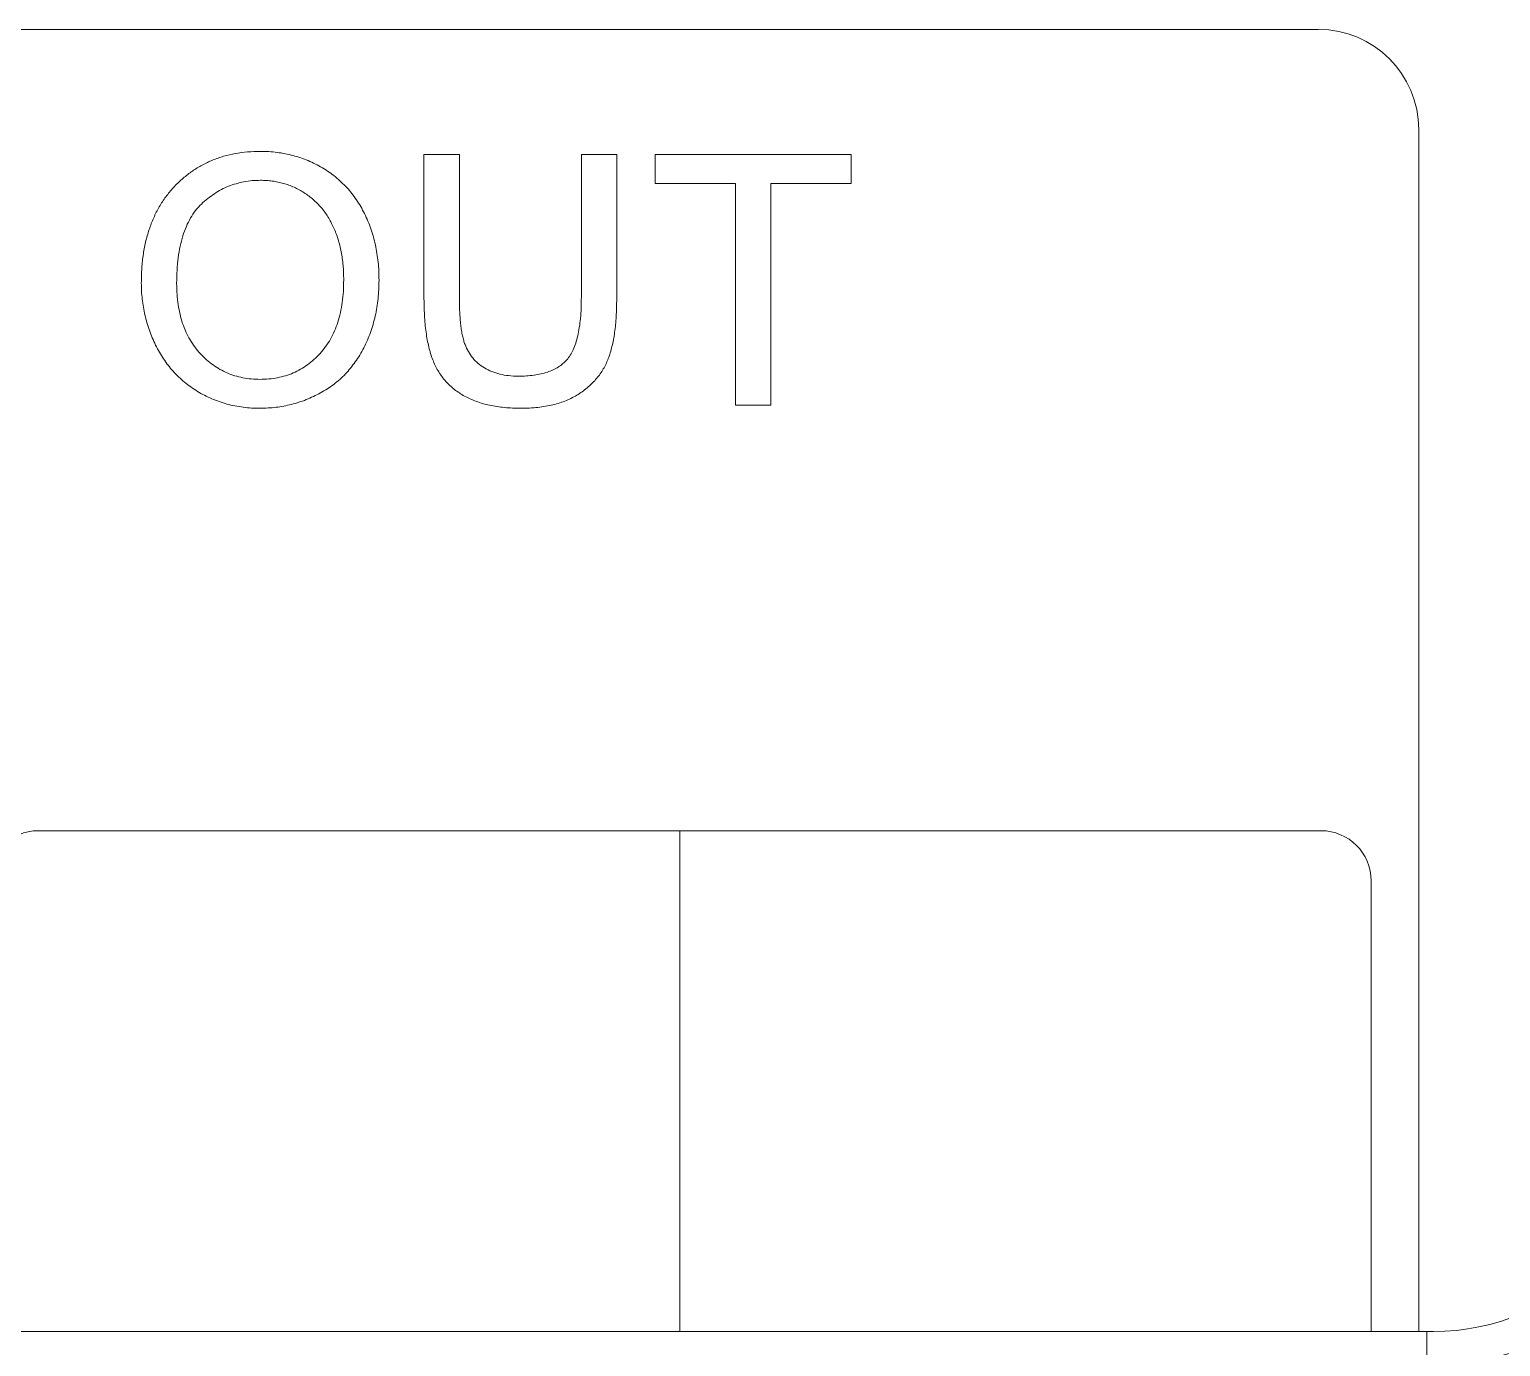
# Model space of a CAD drawing. Header units: inches. Extents: x 0.3 to 10.6, y 0.4 to 8.2.
# Drawn here: x 2.7166 to 3.0103, y 3.9499 to 4.2129 of the extents above; entities that cross this region are included whole.
import ezdxf

# ---------------------------------------------------------------- set-up
doc = ezdxf.new("R2010")
doc.units = ezdxf.units.IN
doc.header["$MEASUREMENT"] = 0

msp = doc.modelspace()

# ---------------------------------------------------------------- linework, layer by layer
at = {"color": 7, "linetype": 'Continuous', "lineweight": 15}
for p, q in [((2.97392, 4.21294), (2.14084, 4.21294)), ((2.99392, 3.95294), (2.99392, 4.19294)), ((2.79539, 4.18794), (2.80245, 4.18794)), ((2.79539, 4.15917), (2.79539, 4.18794)), ((2.80245, 4.18794), (2.80245, 4.1595)), ((2.8268, 4.18794), (2.83386, 4.18794)), ((2.8268, 4.1595), (2.8268, 4.18794)), ((2.83386, 4.18794), (2.83386, 4.15917)), ((2.84155, 4.18217), (2.84155, 4.18794)), ((2.84155, 4.18794), (2.88065, 4.18794)), ((2.88065, 4.18794), (2.88065, 4.18217)), ((2.85757, 4.18217), (2.84155, 4.18217)), ((2.85757, 4.13794), (2.85757, 4.18217)), ((2.88065, 4.18217), (2.86462, 4.18217)), ((2.86462, 4.18217), (2.86462, 4.13794)), ((2.86462, 4.13794), (2.85757, 4.13794)), ((2.84642, 4.05294), (2.71842, 4.05294)), ((2.97442, 4.05294), (2.84642, 4.05294)), ((2.84642, 4.05294), (2.84642, 3.95294)), ((2.98442, 3.95294), (2.98442, 4.04294)), ((2.70842, 3.95294), (2.84642, 3.95294)), ((2.84642, 3.95294), (2.98442, 3.95294)), ((2.98442, 3.95294), (2.99392, 3.95294)), ((2.99392, 3.95294), (2.99684, 3.95294)), ((2.99556, 3.95294), (2.99556, 3.94644))]:
    msp.add_line(p, q, dxfattribs=at)
for centre, radius, start, end in [((2.97392, 4.19294), 0.02, 0, 90), ((2.71842, 4.04294), 0.01, 90, 180), ((2.97442, 4.04294), 0.01, 0, 90), ((2.99684, 3.99794), 0.045, 270, 0), ((2.99756, 3.99644), 0.05, 270, 0)]:
    msp.add_arc(centre, radius, start, end, dxfattribs=at)
for points, knots in [([(2.73898, 4.16227), (2.739, 4.16328), (2.73903, 4.16523), (2.73935, 4.16807), (2.73986, 4.17075), (2.7406, 4.17326), (2.74153, 4.1756), (2.74266, 4.17779), (2.74403, 4.17979), (2.74557, 4.18162), (2.7473, 4.18324), (2.74914, 4.18468), (2.75111, 4.18589), (2.7532, 4.18688), (2.75542, 4.18764), (2.75775, 4.18817), (2.7602, 4.18852), (2.76188, 4.18856), (2.76273, 4.18858)], [0, 0, 0, 0, 0.075226, 0.146575, 0.2145, 0.27953, 0.342403, 0.403496, 0.463762, 0.523864, 0.583252, 0.641302, 0.698898, 0.756295, 0.814628, 0.874325, 0.935783, 1, 1, 1, 1]), ([(2.76273, 4.18858), (2.7633, 4.18857), (2.76442, 4.18855), (2.76607, 4.1884), (2.76769, 4.18813), (2.76926, 4.18778), (2.77079, 4.18731), (2.77228, 4.18676), (2.77372, 4.18607), (2.77512, 4.18531), (2.77646, 4.18445), (2.77771, 4.18351), (2.77889, 4.18248), (2.78, 4.18138), (2.781, 4.18019), (2.78193, 4.17892), (2.78278, 4.17757), (2.78354, 4.17615), (2.78422, 4.17466), (2.7848, 4.17312), (2.7853, 4.17153), (2.78572, 4.16989), (2.78602, 4.1682), (2.78626, 4.16646), (2.78639, 4.16467), (2.78641, 4.16347), (2.78642, 4.16286)], [0, 0, 0, 0, 0.043099, 0.085587, 0.126908, 0.167967, 0.20845, 0.249025, 0.289281, 0.33001, 0.370598, 0.410466, 0.450033, 0.489688, 0.529116, 0.569037, 0.609703, 0.650759, 0.692509, 0.734219, 0.776707, 0.819552, 0.863351, 0.907839, 0.953334, 1, 1, 1, 1]), ([(2.76277, 4.18281), (2.76221, 4.1828), (2.7611, 4.18277), (2.75947, 4.18253), (2.7579, 4.18216), (2.75638, 4.18165), (2.75493, 4.18098), (2.75354, 4.18015), (2.75221, 4.17918), (2.75094, 4.17807), (2.74976, 4.17679), (2.74876, 4.17528), (2.74792, 4.17358), (2.74722, 4.17169), (2.74668, 4.16959), (2.74631, 4.1673), (2.74608, 4.16481), (2.74605, 4.16309), (2.74603, 4.16219)], [0, 0, 0, 0, 0.055943, 0.110382, 0.164048, 0.216759, 0.269601, 0.323009, 0.377581, 0.433449, 0.490922, 0.550625, 0.613117, 0.679861, 0.751358, 0.828261, 0.910795, 1, 1, 1, 1]), ([(2.77937, 4.16291), (2.77936, 4.1634), (2.77936, 4.16437), (2.77925, 4.1658), (2.7791, 4.16718), (2.77889, 4.16852), (2.77859, 4.16981), (2.77825, 4.17105), (2.77784, 4.17225), (2.77737, 4.17339), (2.77684, 4.17448), (2.77625, 4.17551), (2.77559, 4.17647), (2.7749, 4.17738), (2.77412, 4.17821), (2.7733, 4.17898), (2.77241, 4.1797), (2.77147, 4.18034), (2.77049, 4.18093), (2.76948, 4.18142), (2.76844, 4.18186), (2.76736, 4.1822), (2.76625, 4.18247), (2.76512, 4.18267), (2.76396, 4.18278), (2.76317, 4.1828), (2.76277, 4.18281)], [0, 0, 0, 0, 0.050852, 0.099752, 0.147438, 0.194086, 0.239171, 0.28334, 0.326577, 0.368936, 0.410572, 0.451051, 0.490877, 0.530044, 0.568937, 0.607578, 0.64642, 0.685679, 0.724799, 0.763513, 0.802173, 0.84074, 0.879649, 0.919071, 0.959098, 1, 1, 1, 1]), ([(2.7627, 4.13729), (2.76213, 4.1373), (2.76099, 4.13732), (2.75931, 4.13749), (2.75767, 4.13774), (2.75607, 4.13811), (2.75453, 4.1386), (2.75303, 4.13918), (2.75157, 4.13986), (2.75018, 4.14065), (2.74884, 4.14153), (2.74759, 4.1425), (2.74641, 4.14354), (2.74533, 4.14467), (2.74432, 4.14585), (2.7434, 4.14713), (2.74256, 4.14848), (2.74181, 4.1499), (2.74114, 4.15136), (2.74058, 4.15286), (2.74008, 4.15438), (2.73968, 4.15592), (2.73937, 4.15748), (2.73915, 4.15906), (2.739, 4.16066), (2.73899, 4.16173), (2.73898, 4.16227)], [0, 0, 0, 0, 0.044697, 0.088534, 0.131409, 0.173814, 0.215715, 0.257247, 0.298848, 0.340604, 0.382029, 0.42297, 0.463632, 0.504048, 0.544591, 0.584964, 0.626265, 0.667979, 0.709943, 0.751382, 0.792619, 0.833948, 0.875008, 0.916446, 0.957907, 1, 1, 1, 1]), ([(2.74603, 4.16219), (2.74605, 4.16147), (2.74607, 4.16007), (2.74631, 4.15801), (2.74667, 4.15608), (2.74718, 4.15425), (2.74786, 4.15255), (2.74867, 4.15097), (2.74964, 4.14951), (2.75074, 4.14817), (2.75196, 4.14697), (2.75327, 4.14592), (2.75465, 4.14504), (2.75611, 4.14432), (2.75764, 4.14375), (2.75925, 4.14336), (2.76094, 4.14311), (2.76209, 4.14308), (2.76267, 4.14306)], [0, 0, 0, 0, 0.0759644, 0.1481252, 0.2172006, 0.2832999, 0.3472019, 0.4092995, 0.4704256, 0.5315881, 0.5917392, 0.6502577, 0.707303, 0.7642085, 0.8211475, 0.8791188, 0.9384228, 1, 1, 1, 1]), ([(2.76267, 4.14306), (2.76327, 4.14308), (2.76443, 4.14311), (2.76614, 4.14335), (2.76777, 4.14377), (2.76932, 4.14432), (2.77078, 4.14507), (2.77217, 4.14594), (2.77347, 4.14701), (2.77469, 4.14822), (2.77579, 4.14958), (2.77677, 4.15108), (2.77756, 4.15273), (2.77824, 4.1545), (2.77874, 4.15641), (2.77911, 4.15846), (2.77933, 4.16064), (2.77936, 4.16214), (2.77937, 4.16291)], [0, 0, 0, 0, 0.061055, 0.119545, 0.176806, 0.232956, 0.288583, 0.344667, 0.401662, 0.46054, 0.520477, 0.581213, 0.643431, 0.707961, 0.775371, 0.846414, 0.921152, 1, 1, 1, 1]), ([(2.78642, 4.16286), (2.78641, 4.16223), (2.78639, 4.16101), (2.78625, 4.15919), (2.786, 4.15743), (2.78568, 4.15572), (2.78524, 4.15405), (2.78473, 4.15244), (2.7841, 4.15087), (2.7834, 4.14936), (2.7826, 4.14792), (2.78171, 4.14657), (2.78075, 4.1453), (2.77972, 4.14412), (2.77859, 4.14304), (2.77739, 4.14205), (2.77611, 4.14114), (2.77475, 4.14033), (2.77334, 4.13963), (2.7719, 4.139), (2.77044, 4.13847), (2.76894, 4.13804), (2.76742, 4.13771), (2.76587, 4.13747), (2.7643, 4.13733), (2.76324, 4.13731), (2.7627, 4.13729)], [0, 0, 0, 0, 0.04756, 0.093962, 0.139112, 0.183626, 0.227457, 0.270703, 0.313611, 0.35626, 0.398366, 0.439557, 0.480045, 0.519888, 0.559658, 0.599421, 0.639208, 0.679668, 0.72002, 0.759859, 0.79956, 0.839199, 0.878956, 0.918794, 0.959083, 1, 1, 1, 1]), ([(2.81474, 4.13729), (2.81418, 4.1373), (2.81309, 4.13732), (2.81149, 4.13743), (2.80996, 4.13762), (2.80851, 4.13787), (2.80714, 4.13822), (2.80585, 4.13864), (2.80464, 4.13913), (2.8035, 4.13969), (2.80245, 4.14033), (2.80147, 4.14104), (2.80056, 4.14181), (2.79974, 4.14265), (2.79899, 4.14356), (2.79833, 4.14453), (2.79775, 4.14558), (2.79724, 4.1467), (2.79679, 4.1479), (2.79643, 4.14921), (2.7961, 4.15061), (2.79585, 4.15212), (2.79563, 4.15374), (2.79551, 4.15546), (2.79541, 4.15728), (2.7954, 4.15853), (2.79539, 4.15917)], [0, 0, 0, 0, 0.0497037, 0.0968438, 0.142151, 0.1857219, 0.2271848, 0.2673107, 0.3059222, 0.3432235, 0.3795938, 0.4149741, 0.4500065, 0.4847266, 0.5191888, 0.55389, 0.5891104, 0.6252406, 0.6627663, 0.7027437, 0.7452196, 0.7905384, 0.8382677, 0.8893087, 0.9432049, 1, 1, 1, 1]), ([(2.80245, 4.1595), (2.80245, 4.15898), (2.80246, 4.15798), (2.80251, 4.15654), (2.8026, 4.1552), (2.80271, 4.15395), (2.80287, 4.15282), (2.80307, 4.1518), (2.8033, 4.15088), (2.80364, 4.1498), (2.8042, 4.1486), (2.80509, 4.14732), (2.80617, 4.14622), (2.80746, 4.1453), (2.80892, 4.14458), (2.81055, 4.14408), (2.81232, 4.14375), (2.81355, 4.14372), (2.81419, 4.1437)], [0, 0, 0, 0, 0.06814, 0.131478, 0.190514, 0.245276, 0.295444, 0.341135, 0.382821, 0.420216, 0.489633, 0.556579, 0.623721, 0.692399, 0.763564, 0.837802, 0.915926, 1, 1, 1, 1]), ([(2.81419, 4.1437), (2.81474, 4.14371), (2.8158, 4.14373), (2.81732, 4.14388), (2.81872, 4.14414), (2.82001, 4.14448), (2.82116, 4.14495), (2.82221, 4.14551), (2.82313, 4.14617), (2.82393, 4.14695), (2.82463, 4.14789), (2.82521, 4.149), (2.82571, 4.1503), (2.82612, 4.15178), (2.82642, 4.15345), (2.82665, 4.1553), (2.82677, 4.15734), (2.82679, 4.15876), (2.8268, 4.1595)], [0, 0, 0, 0, 0.069477, 0.134153, 0.194032, 0.249814, 0.302261, 0.351905, 0.399506, 0.445621, 0.493724, 0.54658, 0.604769, 0.66939, 0.740897, 0.819837, 0.905972, 1, 1, 1, 1]), ([(2.83386, 4.15917), (2.83385, 4.15856), (2.83383, 4.15737), (2.83377, 4.15564), (2.83364, 4.154), (2.83345, 4.15246), (2.83322, 4.15101), (2.83293, 4.14967), (2.83259, 4.14841), (2.8322, 4.14725), (2.83173, 4.14616), (2.8312, 4.14513), (2.83057, 4.14415), (2.82986, 4.14323), (2.82905, 4.14236), (2.82818, 4.14153), (2.82721, 4.14076), (2.82616, 4.14004), (2.82503, 4.13939), (2.82381, 4.13882), (2.82251, 4.13836), (2.82112, 4.13796), (2.81964, 4.13767), (2.81809, 4.13745), (2.81644, 4.13731), (2.81532, 4.1373), (2.81474, 4.13729)], [0, 0, 0, 0, 0.0546431, 0.1063357, 0.1551549, 0.2014812, 0.2450182, 0.2859509, 0.3246264, 0.360881, 0.3956535, 0.4303747, 0.464745, 0.4994406, 0.5347271, 0.5704205, 0.6071623, 0.6451729, 0.684093, 0.7238997, 0.7651707, 0.8079852, 0.8527776, 0.8995176, 0.9486344, 1, 1, 1, 1])]:
    msp.add_open_spline(points, degree=3, knots=knots, dxfattribs=at)

doc.saveas('drawing.dxf')
